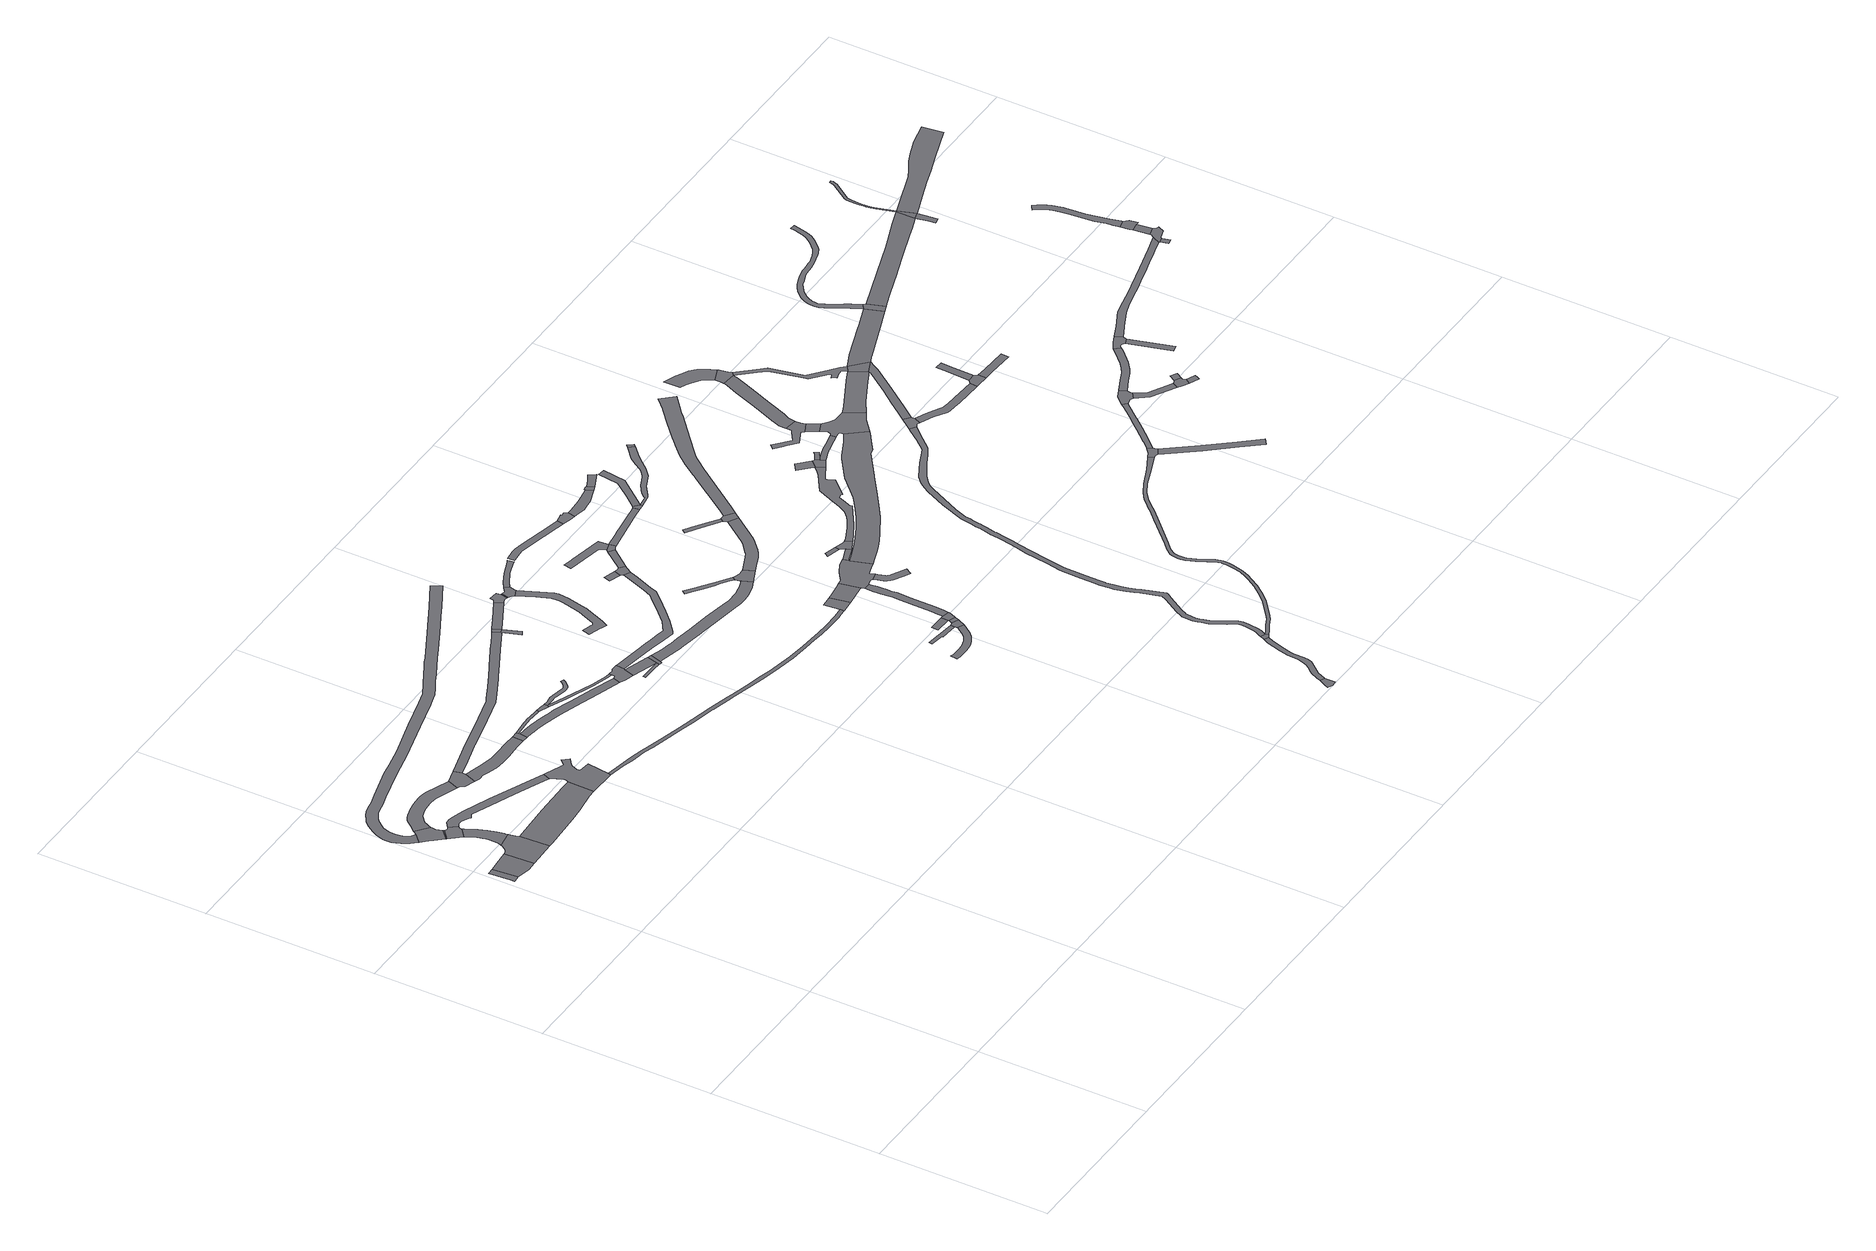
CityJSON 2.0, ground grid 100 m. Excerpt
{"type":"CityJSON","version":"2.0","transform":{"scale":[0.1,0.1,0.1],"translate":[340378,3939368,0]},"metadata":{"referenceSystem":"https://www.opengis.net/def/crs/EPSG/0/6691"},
"CityObjects":{
"road1":{"type":"Road","geometry":[{"type":"MultiSurface","lod":"1","boundaries":[[[0,1,2,3,4]]]}]},
"road2":{"type":"Road","attributes":{"function":"2","RoadStructureAttribute.sectionType":"1"},"geometry":[{"type":"MultiSurface","lod":"1","boundaries":[[[5,0,4,6,7,8]]]}]},
"road3":{"type":"Road","geometry":[{"type":"MultiSurface","lod":"1","boundaries":[[[9,10,11,12,13,14,15,16,17,18,19]]]}]},
"road4":{"type":"Road","geometry":[{"type":"MultiSurface","lod":"1","boundaries":[[[20,21,22,23,24,8,7,25,26,27,28,29,30]]]}]},
"road5":{"type":"Road","attributes":{"RoadStructureAttribute.sectionType":"1"},"geometry":[{"type":"MultiSurface","lod":"1","boundaries":[[[31,12,11,32,33]]]}]},
"road6":{"type":"Road","geometry":[{"type":"MultiSurface","lod":"1","boundaries":[[[34,35,36,37,38,39,40,41,42,43,44,45,46,31,33,47]]]}]},
"road7":{"type":"Road","attributes":{"RoadStructureAttribute.sectionType":"1"},"geometry":[{"type":"MultiSurface","lod":"1","boundaries":[[[48,49,50,51,52,53,54,55,30,29,56,57,58,59,60,61,62,34,47]]]}]},
"road8":{"type":"Road","attributes":{"RoadStructureAttribute.sectionType":"1"},"geometry":[{"type":"MultiSurface","lod":"1","boundaries":[[[63,64,65,66,67,68,69,70,71,72,73,74,75,17,16,76,77,78,79,80,81,82,83,84,85,86,87,88]]]}]},
"road9":{"type":"Road","attributes":{"function":"2","RoadStructureAttribute.sectionType":"1"},"geometry":[{"type":"MultiSurface","lod":"1","boundaries":[[[89,90,91,92,26,25,93,94,95,96,97]]]}]},
"road10":{"type":"Road","attributes":{"RoadStructureAttribute.sectionType":"1"},"geometry":[{"type":"MultiSurface","lod":"1","boundaries":[[[98,99,100,101,102,103,104,105,106,107,108,40,39,109,110,111,112,113,114,115,116,117,118,119,120,121,122,123,124]]]}]},
"road11":{"type":"Road","geometry":[{"type":"MultiSurface","lod":"1","boundaries":[[[125,126,127,63,88,128,129,130,131]]]}]},
"road12":{"type":"Road","geometry":[{"type":"MultiSurface","lod":"1","boundaries":[[[123,132,133,134,135,136,137,138,139,89,97,140,141,142,143,144,145,146,147,148,149,150,151,152,153,154,155,156,157,124]]]}]},
"road13":{"type":"Road","attributes":{"RoadStructureAttribute.sectionType":"1"},"geometry":[{"type":"MultiSurface","lod":"1","boundaries":[[[130,158,159,160,161,162,163,164,165,166,167,168,169,170,171,172,173,174,131]]]}]},
"road14":{"type":"Road","geometry":[{"type":"MultiSurface","lod":"1","boundaries":[[[175,167,166,176,177,178]]]}]},
"road15":{"type":"Road","attributes":{"RoadStructureAttribute.sectionType":"1"},"geometry":[{"type":"MultiSurface","lod":"1","boundaries":[[[179,180,181,182,183,184,185,186,187,188,189,190,191,192,193,194,195,196,197,198,199,200,201,202,203,204,205,206,207,208,209,210,211,19,18,212,213,214,215,216,217,218,219,220,221,222,223,224,225,226,227,228,229,230,231,232,233,234,235,236,237,238,239,240,241,242,243,244,245,246,247,248,249]]]}]},
"road16":{"type":"Road","attributes":{"RoadStructureAttribute.sectionType":"1"},"geometry":[{"type":"MultiSurface","lod":"1","boundaries":[[[250,251,252,253,254,255,256,257,175,178]]]}]},
"road17":{"type":"Road","geometry":[{"type":"MultiSurface","lod":"1","boundaries":[[[253,258,259,260,261,262,263,264,254]]]}]},
"road18":{"type":"Road","attributes":{"RoadStructureAttribute.sectionType":"1"},"geometry":[{"type":"MultiSurface","lod":"1","boundaries":[[[265,266,267,268,269,270,271,272,273,274,275,276,277,278,279,280,281,126,125,282,283,284,285,286,287,288,289,290,291,292,293,294,295,296,297,298,299,300,301,298,302]]]}]},
"road19":{"type":"Road","attributes":{"RoadStructureAttribute.sectionType":"1"},"geometry":[{"type":"MultiSurface","lod":"1","boundaries":[[[303,304,305,306,307,308,309,310,311,312,177,176,313,314,315,316,317,318,319,320,321,322]]]}]},
"road20":{"type":"Road","attributes":{"RoadStructureAttribute.sectionType":"1"},"geometry":[{"type":"MultiSurface","lod":"1","boundaries":[[[260,259,323,324,325,326,327,328,329,330,260,331,332,333,334,335,336,337,338,339,340,341,342,343,344,345,346,347,348,349,350,351,352,353,354,355,356,357,358,359,360,361,362,363,364,261]]]}]},
"road21":{"type":"Road","attributes":{"function":"2","RoadStructureAttribute.sectionType":"1"},"geometry":[{"type":"MultiSurface","lod":"1","boundaries":[[[141,365,366,367,368,369,370,371,372,373,374,375,376,377,378,379,380,381,382,383,384,385,386,387,388,389,390,391,392,393,394,395,396,397,398,399,400,401,402,403,404,405,406,407,408,409,410,411,142]]]}]},
"road22":{"type":"Road","geometry":[{"type":"MultiSurface","lod":"1","boundaries":[[[412,413,414,415,416,327,326,417,418,419,303,322,420,421,422,423]]]}]},
"road23":{"type":"Road","geometry":[{"type":"MultiSurface","lod":"1","boundaries":[[[424,425,426,427,428]]]}]},
"road24":{"type":"Road","attributes":{"RoadStructureAttribute.sectionType":"1"},"geometry":[{"type":"MultiSurface","lod":"1","boundaries":[[[423,422,428,429]]]}]},
"road25":{"type":"Road","geometry":[{"type":"MultiSurface","lod":"1","boundaries":[[[428,427,430,431,432,429]]]}]},
"road26":{"type":"Road","geometry":[{"type":"MultiSurface","lod":"1","boundaries":[[[298,301,433,302]]]}]},
"road27":{"type":"Road","attributes":{"RoadStructureAttribute.sectionType":"1"},"geometry":[{"type":"MultiSurface","lod":"1","boundaries":[[[301,434,435,436,437,438,433]]]}]},
"road28":{"type":"Road","attributes":{"RoadStructureAttribute.sectionType":"1"},"geometry":[{"type":"MultiSurface","lod":"1","boundaries":[[[439,440,441,442,443,444,445,446,447,448,449,450,451,413,412,452,453,454,455,456,457,458,459,460,461,462,463,464,465]]]}]},
"road29":{"type":"Road","attributes":{"RoadStructureAttribute.sectionType":"1"},"geometry":[{"type":"MultiSurface","lod":"1","boundaries":[[[466,467,468,469,470,471,472,473,474,475,476,477,478,479,480,481,482,483,484,485,486,487,488,489,490,491,492,493]]]}]},
"road30":{"type":"Road","geometry":[{"type":"MultiSurface","lod":"1","boundaries":[[[494,495,436,435,496,497,498,499,500]]]}]},
"road31":{"type":"Road","attributes":{"RoadStructureAttribute.sectionType":"1"},"geometry":[{"type":"MultiSurface","lod":"1","boundaries":[[[498,497,501,502]]]}]},
"road32":{"type":"Road","geometry":[{"type":"MultiSurface","lod":"1","boundaries":[[[503,504,505,506,502,501,507,466,493]]]}]},
"road33":{"type":"Road","attributes":{"RoadStructureAttribute.sectionType":"1"},"geometry":[{"type":"MultiSurface","lod":"1","boundaries":[[[508,509,510,511,512,513,514,515,516,517,518,519,520,521,522,523,524,525,526,527,528,529,530,531,532,533,534,535,536,537,538,539,432,431]]]}]},
"road34":{"type":"Road","attributes":{"RoadStructureAttribute.sectionType":"1"},"geometry":[{"type":"MultiSurface","lod":"1","boundaries":[[[540,541,542,543,544,545,546,547,548,549,550,551,552,553,554,555,556,557,558,559,560,561,562]]]}]},
"road35":{"type":"Road","attributes":{"RoadStructureAttribute.sectionType":"1"},"geometry":[{"type":"MultiSurface","lod":"1","boundaries":[[[504,563,564,565,566,567,568,569,570,571,505]]]}]},
"road36":{"type":"Road","attributes":{"RoadStructureAttribute.sectionType":"1"},"geometry":[{"type":"MultiSurface","lod":"1","boundaries":[[[572,573,574,575,576,577,578]]]}]},
"road37":{"type":"Road","geometry":[{"type":"MultiSurface","lod":"1","boundaries":[[[579,580,581,582,583,584]]]}]},
"road38":{"type":"Road","geometry":[{"type":"MultiSurface","lod":"1","boundaries":[[[585,586,587,588]]]}]},
"road39":{"type":"Road","geometry":[{"type":"MultiSurface","lod":"1","boundaries":[[[589,590,591,592]]]}]},
"road40":{"type":"Road","geometry":[{"type":"MultiSurface","lod":"1","boundaries":[[[577,593,594,595,562,561,596,597,598,599,578]]]}]},
"road41":{"type":"Road","attributes":{"RoadStructureAttribute.sectionType":"1"},"geometry":[{"type":"MultiSurface","lod":"1","boundaries":[[[600,601,602,603,604,605,606,607,608,609,610,611,612,613]]]}]},
"road42":{"type":"Road","geometry":[{"type":"MultiSurface","lod":"1","boundaries":[[[388,614,615,616,389]]]}]},
"road43":{"type":"Road","attributes":{"RoadStructureAttribute.sectionType":"1"},"geometry":[{"type":"MultiSurface","lod":"1","boundaries":[[[596,617,618,597]]]}]},
"road44":{"type":"Road","geometry":[{"type":"MultiSurface","lod":"1","boundaries":[[[619,620,621,622,588,587,439,465]]]}]},
"road45":{"type":"Road","geometry":[{"type":"MultiSurface","lod":"1","boundaries":[[[591,618,617,623,624,625,592]]]}]},
"road46":{"type":"Road","attributes":{"RoadStructureAttribute.sectionType":"1"},"geometry":[{"type":"MultiSurface","lod":"1","boundaries":[[[626,627,628,629,630,631,632,633,634]]]}]},
"road47":{"type":"Road","attributes":{"RoadStructureAttribute.sectionType":"1"},"geometry":[{"type":"MultiSurface","lod":"1","boundaries":[[[621,620,635,636]]]}]},
"road48":{"type":"Road","attributes":{"function":"2","RoadStructureAttribute.sectionType":"1"},"geometry":[{"type":"MultiSurface","lod":"1","boundaries":[[[637,638,639,615,614,640,641,642]]]}]},
"road49":{"type":"Road","attributes":{"RoadStructureAttribute.sectionType":"1"},"geometry":[{"type":"MultiSurface","lod":"1","boundaries":[[[643,644,645,646,647,648,649,650,651,652,653,654,655,656,657,658,659,660,661,662,663,664,665,666,667,668,669,670,581,580]]]}]},
"road50":{"type":"Road","attributes":{"RoadStructureAttribute.sectionType":"1"},"geometry":[{"type":"MultiSurface","lod":"1","boundaries":[[[671,672,673,674,675,676,677,678,679,680,681,625,624,682,683,684,685,686,687,688,689,690,691,692,693,694,695]]]}]},
"road51":{"type":"Road","geometry":[{"type":"MultiSurface","lod":"1","boundaries":[[[612,696,524,523,697,698,699,700,613]]]}]},
"road52":{"type":"Road","attributes":{"RoadStructureAttribute.sectionType":"1"},"geometry":[{"type":"MultiSurface","lod":"1","boundaries":[[[701,702,703,704,705,706,707,708,709,710,711,712,713,714,715,716]]]}]},
"road53":{"type":"Road","geometry":[{"type":"MultiSurface","lod":"1","boundaries":[[[634,633,636,635,717,718]]]}]},
"road54":{"type":"Road","geometry":[{"type":"MultiSurface","lod":"1","boundaries":[[[719,657,656,720,721]]]}]},
"road55":{"type":"Road","geometry":[{"type":"MultiSurface","lod":"1","boundaries":[[[722,695,694,723,724,725,726,727,728,729,730,731,732,733,734,735,736,737,738,739,740,741,742,743,744,637,642]]]}]},
"road56":{"type":"Road","attributes":{"RoadStructureAttribute.sectionType":"1"},"geometry":[{"type":"MultiSurface","lod":"1","boundaries":[[[745,746,747,748,749,750,751,752,753,754,755,756,757,758,759,732,731]]]}]},
"road57":{"type":"Road","attributes":{"RoadStructureAttribute.sectionType":"1"},"geometry":[{"type":"MultiSurface","lod":"1","boundaries":[[[760,761,762,763,764,765,766,767,698,697,768,769,770,771,772,773,774,775]]]}]},
"road58":{"type":"Road","attributes":{"RoadStructureAttribute.sectionType":"1"},"geometry":[{"type":"MultiSurface","lod":"1","boundaries":[[[776,777,778,779,780,781,782,783,784,634,718]]]}]},
"road59":{"type":"Road","geometry":[{"type":"MultiSurface","lod":"1","boundaries":[[[785,709,708,786,787,788,789,790]]]}]},
"road60":{"type":"Road","attributes":{"RoadStructureAttribute.sectionType":"1"},"geometry":[{"type":"MultiSurface","lod":"1","boundaries":[[[791,792,793,740,739,794,795,796]]]}]},
"road61":{"type":"Road","geometry":[{"type":"MultiSurface","lod":"1","boundaries":[[[797,798,799,800,801]]]}]},
"road62":{"type":"Road","attributes":{"RoadStructureAttribute.sectionType":"1"},"geometry":[{"type":"MultiSurface","lod":"1","boundaries":[[[802,803,804,805,806,807,808,809,810]]]}]},
"road63":{"type":"Road","geometry":[{"type":"MultiSurface","lod":"1","boundaries":[[[811,812,801,800,791,796,813,814]]]}]},
"road64":{"type":"Road","attributes":{"RoadStructureAttribute.sectionType":"1"},"geometry":[{"type":"MultiSurface","lod":"1","boundaries":[[[815,816,817,818,819,820,821,822,823,788,787,824,825,826,827,828,829]]]}]},
"road65":{"type":"Road","geometry":[{"type":"MultiSurface","lod":"1","boundaries":[[[830,778,777,831,832,833,834]]]}]},
"road66":{"type":"Road","geometry":[{"type":"MultiSurface","lod":"1","boundaries":[[[835,836,810,809,837,760,775]]]}]},
"road67":{"type":"Road","geometry":[{"type":"MultiSurface","lod":"1","boundaries":[[[838,839,840,841,842,815,829]]]}]},
"road68":{"type":"Road","attributes":{"RoadStructureAttribute.sectionType":"1"},"geometry":[{"type":"MultiSurface","lod":"1","boundaries":[[[833,843,844,845,846,847,848,834]]]}]},
"road69":{"type":"Road","attributes":{"RoadStructureAttribute.sectionType":"1"},"geometry":[{"type":"MultiSurface","lod":"1","boundaries":[[[849,839,838,850,851]]]}]},
"road70":{"type":"Road","attributes":{"RoadStructureAttribute.sectionType":"1"},"geometry":[{"type":"MultiSurface","lod":"1","boundaries":[[[832,852,853,854,855,856,857,858,859,860,861,862,863,864,865,866,867,868,869,870,871,872,873,874,875,833]]]}]},
"road71":{"type":"Road","attributes":{"RoadStructureAttribute.sectionType":"1"},"geometry":[{"type":"MultiSurface","lod":"1","boundaries":[[[876,877,878,879,880,881,882,883,884,885,886,887,888,889,890,891,892,893,894,895,896,897,898,899,900,901,902,903,904,905,811,814]]]}]},
"road72":{"type":"Road","attributes":{"RoadStructureAttribute.sectionType":"1"},"geometry":[{"type":"MultiSurface","lod":"1","boundaries":[[[906,907,908,909,910,911,912,913,914,915,916,917,918,919,920,921,922,923,924,925,926,927,928,929,930,931,932,933,934,935,936,937,938,939,940,941,942,943,944,945,946,947,948,949,950,951,952,953,954,955,956,957,958,959,960,961,962,963,964,965,966,967,968,969,970,971,972,973,974,975,976,977,978,979,980,981,982,983,984,985,986,987,988,989,990,991,992,993,994,995,996,997,998,999,1000,1001,1002,1003,1004,1005,1006,1007,1008,1009,1010,1011,1012,1013,1014,1015,1016,719,721]]]}]},
"road73":{"type":"Road","attributes":{"function":"2","RoadStructureAttribute.sectionType":"1"},"geometry":[{"type":"MultiSurface","lod":"1","boundaries":[[[1017,1018,1019,1020,1021,1022,1023,1024,1025,1026,1027,1028,1029,1030,1031,1032,1033,1034,1035,1036,1037,1038,1039,1040,1041,1042,1043,1044,1045,1046,1047,1048,1049,1050,1051,738,737]]]}]},
"road74":{"type":"Road","attributes":{"RoadStructureAttribute.sectionType":"1"},"geometry":[{"type":"MultiSurface","lod":"1","boundaries":[[[720,1052,1053,1054,1055,1056,1057,1058,1059,1060,1061,1062,1063,1064,1065,1066,1067,1068,1069,1070,1071,1072,1073,1074,1075,1076,1077,1078,1079,1080,1081,1082,1083,1084,1085,1086,1087,1088,1089,1090,1091,1092,1093,1094,1095,1096,1097,1098,1099,1100,1101,1102,1103,1104,1105,1106,1107,1108,1109,1110,1111,1112,1113,1114,1115,1116,1117,1118,1119,1120,1121,1122,721]]]}]},
"road75":{"type":"Road","geometry":[{"type":"MultiSurface","lod":"1","boundaries":[[[864,863,1123,1124]]]}]},
"road76":{"type":"Road","attributes":{"RoadStructureAttribute.sectionType":"1"},"geometry":[{"type":"MultiSurface","lod":"1","boundaries":[[[1125,1126,1127,1128,1129,1130,1131,1132,1133,1134,1135,1136,1137,1138,836,835,1139,1140,1141,1142,1143,1144,1145,1146,1147,1148,1149]]]}]},
"road77":{"type":"Road","geometry":[{"type":"MultiSurface","lod":"1","boundaries":[[[1150,1151,1152,1153,892]]]}]},
"road78":{"type":"Road","geometry":[{"type":"MultiSurface","lod":"1","boundaries":[[[1154,1155,1150,892,891,1156,1157,1158,1159]]]}]},
"road79":{"type":"Road","geometry":[{"type":"MultiSurface","lod":"1","boundaries":[[[1160,1161,1162,1163,1164,1154,1159]]]}]},
"road80":{"type":"Road","attributes":{"RoadStructureAttribute.sectionType":"1"},"geometry":[{"type":"MultiSurface","lod":"1","boundaries":[[[1158,1165,1166,1167,1168,1169,1170,1171,1172,1173,1174,1175,1176,1159]]]}]},
"road81":{"type":"Road","geometry":[{"type":"MultiSurface","lod":"1","boundaries":[[[1177,1178,1179,1180,1181,1182,1183,1184,1185,1186,1187,1188,1189,1190,1191]]]}]},
"road82":{"type":"Road","attributes":{"RoadStructureAttribute.sectionType":"1"},"geometry":[{"type":"MultiSurface","lod":"1","boundaries":[[[1188,1192,1193,1194,1195,1196,1189]]]}]},
"road83":{"type":"Road","geometry":[{"type":"MultiSurface","lod":"1","boundaries":[[[1193,1197,1198,1199,1200,1171,1170,1201,1202,1203,1204,1037,1036,1205,1206,1207,1208,1209,1210,1211,1194]]]}]},
"road84":{"type":"Road","geometry":[{"type":"MultiSurface","lod":"1","boundaries":[[[1212,1213,962,961,1214,1215,1216,1217,1218]]]}]},
"road85":{"type":"Road","geometry":[{"type":"MultiSurface","lod":"1","boundaries":[[[1086,1219,1220,1221,1222,1223,1224,1225,1087]]]}]},
"road86":{"type":"Road","attributes":{"RoadStructureAttribute.sectionType":"1"},"geometry":[{"type":"MultiSurface","lod":"1","boundaries":[[[1226,1227,1228,1229,1230,1231,1232,1233,1234,1235,1236,1237,1238,1239,1240,1241]]]}]},
"road87":{"type":"Road","geometry":[{"type":"MultiSurface","lod":"1","boundaries":[[[1242,1243,1244,1245,1246,1233,1232,1247,1248]]]}]},
"road88":{"type":"Road","attributes":{"RoadStructureAttribute.sectionType":"1"},"geometry":[{"type":"MultiSurface","lod":"1","boundaries":[[[1249,1250,1251,1252,1253,1254,1242,1255,1256,1257,1258,1259,1260,1261,1262,1263,1264,1265,1266,1267,1268,1269,1270,1271,1272,1273,1274,1275,1276,1277,1278,1279,1280,1243,1242,1248,1281,1282,1283,1284,1285,1286,1287,1288,1177,1191]]]}]},
"road89":{"type":"Road","attributes":{"RoadStructureAttribute.sectionType":"1"},"geometry":[{"type":"MultiSurface","lod":"1","boundaries":[[[1289,1290,1291,1292,1293,1294,1221,1220]]]}]},
"road90":{"type":"Road","attributes":{"function":"2","RoadStructureAttribute.sectionType":"1"},"geometry":[{"type":"MultiSurface","lod":"1","boundaries":[[[1273,1295,1296,1297,1207,1206,1298,1299,1300,1301]]]}]},
"road91":{"type":"Road","attributes":{"RoadStructureAttribute.sectionType":"1"},"geometry":[{"type":"MultiSurface","lod":"1","boundaries":[[[1216,1302,1303,1304,1305,1306,1307,1308,1309,1310,1311,1312,1313,1314,1315,1316,1217]]]}]},
"road92":{"type":"Road","attributes":{"RoadStructureAttribute.sectionType":"1"},"geometry":[{"type":"MultiSurface","lod":"1","boundaries":[[[1317,1318,1319,1320,1321,1301,1322,1323,1324,1325,1212,1218]]]}]},
"road93":{"type":"Road","attributes":{"RoadStructureAttribute.sectionType":"1"},"geometry":[{"type":"MultiSurface","lod":"1","boundaries":[[[1326,1327,1328,1329,1330,1331,1332,1333,1224,1223,1334,1335,1336,1337,1338,1339,1340,1341,1342]]]}]},
"road94":{"type":"Road","geometry":[{"type":"MultiSurface","lod":"1","boundaries":[[[1321,1274,1273,1301]]]}]},
"road95":{"type":"Road","geometry":[{"type":"MultiSurface","lod":"1","boundaries":[[[1343,1344,1345,1309,1308,1346,1347]]]}]},
"road96":{"type":"Road","geometry":[{"type":"MultiSurface","lod":"1","boundaries":[[[1348,1349,1350,1342,1341,1351,1352,1353,1354,1355,1356]]]}]},
"road97":{"type":"Road","attributes":{"RoadStructureAttribute.sectionType":"1"},"geometry":[{"type":"MultiSurface","lod":"1","boundaries":[[[1344,1357,1358,1359,1360,1345]]]}]},
"road98":{"type":"Road","attributes":{"RoadStructureAttribute.sectionType":"1"},"geometry":[{"type":"MultiSurface","lod":"1","boundaries":[[[1361,1362,1363,1364,1353,1352]]]}]},
"road99":{"type":"Road","attributes":{"RoadStructureAttribute.sectionType":"1"},"geometry":[{"type":"MultiSurface","lod":"1","boundaries":[[[1365,1366,1367,1368,1343,1347]]]}]},
"road100":{"type":"Road","attributes":{"function":"2","RoadStructureAttribute.sectionType":"1"},"geometry":[{"type":"MultiSurface","lod":"1","boundaries":[[[1369,1370,1371,1372,1274,1321,1373,1374,1375,1376,1377]]]}]},
"road101":{"type":"Road","geometry":[{"type":"MultiSurface","lod":"1","boundaries":[[[1378,1379,1380,1381,1382,1383,1384,1363,1362,1385,1386,1387,1388]]]}]},
"road102":{"type":"Road","attributes":{"RoadStructureAttribute.sectionType":"1"},"geometry":[{"type":"MultiSurface","lod":"1","boundaries":[[[1355,1389,1390,1391,1392,1393,1394,1395,1396,1397,1398,1399,1400,1401,1356]]]}]},
"road103":{"type":"Road","attributes":{"RoadStructureAttribute.sectionType":"1"},"geometry":[{"type":"MultiSurface","lod":"1","boundaries":[[[1387,1402,1403,1404,1388]]]}]},
"road104":{"type":"Road","geometry":[{"type":"MultiSurface","lod":"1","boundaries":[[[1405,1406,1382,1381]]]}]},
"road105":{"type":"Road","geometry":[{"type":"MultiSurface","lod":"1","boundaries":[[[1407,1408,1377,1376,1409]]]}]},
"road106":{"type":"Road","geometry":[{"type":"MultiSurface","lod":"1","boundaries":[[[1410,1411,1396,1395,1412,1413,1414,1415,1416,1417]]]}]},
"road107":{"type":"Road","attributes":{"RoadStructureAttribute.sectionType":"1"},"geometry":[{"type":"MultiSurface","lod":"1","boundaries":[[[1418,1419,1420,1421,1415,1414]]]}]},
"road108":{"type":"Road","attributes":{"RoadStructureAttribute.sectionType":"1"},"geometry":[{"type":"MultiSurface","lod":"1","boundaries":[[[1422,1423,1424,1425,1426,1427,1428,1429,1430,1431,1432,1433,1434,1435,1436,1437,1438,1439,1440,1441,1442,1443,1444,1445,1446,1447,1448,1449,1450,1451,1452,1453,1454,1455,1456,1457,1458,1459,1377,1408,1460,1461,1462,1463,1464,1465,1466,1467,1468,1469,1470,1471,1472,1473,1474,1475,1476,1477,1478,1479,1480,1481,1482,1483,1484,1485,1486,1487,1488,1489,1490,1491,1492,1493,1494]]]}]},
"road109":{"type":"Road","attributes":{"function":"2","RoadStructureAttribute.sectionType":"1"},"geometry":[{"type":"MultiSurface","lod":"1","boundaries":[[[1495,1496,1497,1498,1499,1407,1409,1500,1501,1502,1503,1504,1505,1506,1507]]]}]},
"road110":{"type":"Road","attributes":{"RoadStructureAttribute.sectionType":"1"},"geometry":[{"type":"MultiSurface","lod":"1","boundaries":[[[1416,1508,1509,1510,1511,1512,1513,1514,1515,1516,1517,1518,1519,1520,1521,1522,1523,1524,1525,1526,1527,1528,1529,1417]]]}]},
"road111":{"type":"Road","attributes":{"RoadStructureAttribute.sectionType":"1"},"geometry":[{"type":"MultiSurface","lod":"1","boundaries":[[[1507,1530,1531,1532,1533,1534,1535]]]}]},
"road112":{"type":"Road","geometry":[{"type":"MultiSurface","lod":"1","boundaries":[[[1495,1507,1535,1536]]]}]},
"road113":{"type":"Road","attributes":{"RoadStructureAttribute.sectionType":"1"},"geometry":[{"type":"MultiSurface","lod":"1","boundaries":[[[1537,1538,1539,1540,1541,1542,1543,1544,1545,1546,1547,1548,1549,1550,1551,1552,1553,1554,1555,1556,1557,1558,1559,1560,1561,1495,1536]]]}]},
"road114":{"type":"Road","geometry":[{"type":"MultiSurface","lod":"1","boundaries":[[[1562,1563,1564,1565]]]}]},
"road115":{"type":"Road","geometry":[{"type":"MultiSurface","lod":"1","boundaries":[[[1566,1567,1568,1569,1570,1571,1521,1520,1565,1564,1572,1573,1574]]]}]},
"road116":{"type":"Road","attributes":{"RoadStructureAttribute.sectionType":"1"},"geometry":[{"type":"MultiSurface","lod":"1","boundaries":[[[1575,1569,1568,1576]]]}]},
"road117":{"type":"Road","geometry":[{"type":"MultiSurface","lod":"1","boundaries":[[[1577,1578,1579,1580,1581,1582,1583,1575,1576]]]}]},
"road118":{"type":"Road","attributes":{"RoadStructureAttribute.sectionType":"1"},"geometry":[{"type":"MultiSurface","lod":"1","boundaries":[[[1580,1584,1585,1586,1587,1588,1589,1590,1591,1592,1593,1594,1595,1596,1597,1598,1599,1600,1601,1602,1603,1604,1605,1606,1607,1581]]]}]},
"road119":{"type":"Road","attributes":{"function":"2","RoadStructureAttribute.sectionType":"1"},"geometry":[{"type":"MultiSurface","lod":"1","boundaries":[[[1535,1608,1609,1610,1611,1612,1613,1614,1615,1616,1617,1618,1619,1620,1621,1622,1623,1624,1625,1626,1536]]]}]}
},
"vertices":[
[69,2927,0],[32,2924,0],[39,2798,0],[40,2777,0],[81,2779,0],
[125,2932,0],[158,2762,0],[220,2765,0],[212,2939,0],
[122,3317,0],[128,3310,0],[171,3262,0],[223,3310,0],[216,3332,0],[214,3349,0],[214,3367,0],[216,3378,0],[143,3435,0],[126,3412,0],[76,3363,0],
[262,2978,0],[259,2972,0],[251,2960,0],[239,2949,0],[227,2942,0],[389,2773,0],[381,2946,0],[375,2954,0],[368,2981,0],[364,3005,0],[267,2988,0],
[227,3304,0],[173,3260,0],[173,3259,0],
[283,3234,0],[283,3238,0],[284,3242,0],[284,3245,0],[286,3249,0],[295,3259,0],[260,3302,0],[258,3301,0],[246,3295,0],[242,3295,0],[239,3296,0],[235,3298,0],[230,3301,0],[230,3191,0],
[231,3190,0],[252,3152,0],[262,3129,0],[270,3102,0],[275,3084,0],[277,3064,0],[276,3038,0],[274,3009,0],[363,3012,0],[360,3026,0],[352,3067,0],[338,3114,0],[321,3160,0],[289,3224,0],[289,3225,0],
[596,3495,0],[456,3548,0],[434,3555,0],[413,3557,0],[392,3556,0],[344,3553,0],[328,3550,0],[293,3545,0],[243,3530,0],[227,3524,0],[209,3515,0],[198,3504,0],[172,3472,0],[222,3396,0],[230,3414,0],[236,3425,0],[250,3440,0],[266,3453,0],[273,3458,0],[289,3466,0],[323,3476,0],[356,3481,0],[393,3482,0],[428,3479,0],[453,3473,0],[571,3429,0],
[902,2964,0],[847,2965,0],[630,2959,0],[410,2948,0],[414,2774,0],[638,2785,0],[725,2793,0],[852,2811,0],[899,2810,0],
[873,3115,0],[764,3161,0],[656,3207,0],[571,3243,0],[421,3303,0],[344,3326,0],[331,3327,0],[315,3329,0],[302,3329,0],[291,3327,0],[276,3315,0],[301,3263,0],[307,3265,0],[312,3267,0],[320,3269,0],[329,3269,0],[339,3268,0],[370,3252,0],[378,3247,0],[390,3239,0],[416,3255,0],[530,3206,0],[626,3167,0],[702,3136,0],[849,3077,0],[876,3061,0],[895,3106,0],
[693,3470,0],[681,3517,0],[671,3514,0],[584,3424,0],[604,3401,0],[664,3379,0],[691,3450,0],
[887,3047,0],[893,3036,0],[896,3029,0],[906,3009,0],[910,2993,0],[910,2983,0],[907,2972,0],[904,2967,0],[1059,2807,0],[1065,2806,0],[1068,2824,0],[1085,2952,0],[1019,2961,0],[1017,2964,0],[1016,2968,0],[1015,2975,0],[1016,2982,0],[1023,3001,0],[1031,3018,0],[1042,3029,0],[1056,3040,0],[1074,3054,0],[1045,3089,0],[1014,3058,0],[941,3087,0],[925,3094,0],
[695,3367,0],[729,3370,0],[766,3357,0],[783,3351,0],[821,3340,0],[876,3335,0],[929,3334,0],[1024,3339,0],[1084,3338,0],[1086,3402,0],[1025,3405,0],[930,3404,0],[880,3405,0],[834,3413,0],[811,3419,0],[807,3419,0],[753,3433,0],
[1126,3405,0],[1122,3337,0],[1128,3383,0],[1127,3390,0],
[1817,4327,0],[1674,4252,0],[1622,4225,0],[1433,4127,0],[1398,4110,0],[1367,4093,0],[1314,4064,0],[1165,3983,0],[1091,3962,0],[903,3914,0],[678,3852,0],[564,3829,0],[490,3814,0],[301,3764,0],[238,3746,0],[196,3739,0],[159,3727,0],[137,3717,0],[106,3698,0],[88,3685,0],[70,3667,0],[51,3641,0],[33,3612,0],[18,3586,0],[11,3561,0],[3,3538,0],[1,3514,0],[4,3489,0],[11,3462,0],[23,3439,0],[33,3420,0],[45,3399,0],[58,3382,0],[105,3426,0],[82,3453,0],[75,3479,0],[72,3500,0],[72,3510,0],[72,3525,0],[75,3542,0],[81,3562,0],[87,3585,0],[103,3607,0],[118,3625,0],[129,3637,0],[141,3646,0],[167,3662,0],[182,3669,0],[211,3678,0],[252,3685,0],[317,3704,0],[505,3753,0],[691,3793,0],[727,3803,0],[919,3853,0],[1107,3902,0],[1140,3912,0],[1189,3927,0],[1239,3953,0],[1248,3958,0],[1289,3981,0],[1344,4009,0],[1404,4041,0],[1462,4071,0],[1529,4106,0],[1618,4152,0],[1652,4169,0],[1773,4233,0],[1847,4272,0],[2003,4357,0],[1973,4413,0],
[1221,3398,0],[1265,3399,0],[1282,3398,0],[1342,3396,0],[1342,3411,0],[1272,3413,0],[1265,3414,0],[1221,3413,0],
[1342,3395,0],[1400,3372,0],[1405,3384,0],[1406,3402,0],[1399,3403,0],[1372,3406,0],[1343,3411,0],
[1772,3931,0],[1718,3902,0],[1664,3874,0],[1647,3864,0],[1606,3843,0],[1539,3807,0],[1464,3767,0],[1429,3749,0],[1381,3725,0],[1330,3700,0],[1294,3681,0],[1274,3671,0],[1130,3633,0],[1086,3621,0],[933,3585,0],[908,3580,0],[765,3539,0],[753,3486,0],[761,3488,0],[887,3522,0],[917,3531,0],[925,3532,0],[1104,3575,0],[1140,3585,0],[1158,3589,0],[1292,3625,0],[1356,3656,0],[1473,3715,0],[1478,3718,0],[1488,3723,0],[1581,3772,0],[1687,3829,0],[1810,3894,0],[1818,3899,0],[1855,3797,0],[1878,3810,0],[1842,3912,0],[1795,3943,0],
[1776,3208,0],[1639,3254,0],[1494,3301,0],[1389,3335,0],[1358,3343,0],[1317,3353,0],[1270,3365,0],[1265,3366,0],[1216,3375,0],[1170,3380,0],[1162,3333,0],[1179,3330,0],[1208,3326,0],[1259,3316,0],[1375,3287,0],[1376,3287,0],[1478,3254,0],[1569,3224,0],[1623,3206,0],[1760,3161,0],
[1503,3326,0],[1672,3261,0],[1768,3235,0],[1794,3229,0],[1797,3246,0],[1771,3250,0],[1676,3275,0],[1508,3340,0],[1436,3381,0],[1457,3383,0],[1469,3384,0],[1480,3384,0],[1491,3382,0],[1554,3368,0],[1562,3367,0],[1569,3367,0],[1573,3367,0],[1580,3369,0],[1587,3371,0],[1592,3373,0],[1597,3375,0],[1602,3379,0],[1608,3384,0],[1614,3390,0],[1629,3408,0],[1635,3422,0],[1614,3428,0],[1610,3419,0],[1599,3406,0],[1595,3402,0],[1590,3398,0],[1586,3395,0],[1581,3393,0],[1578,3391,0],[1574,3390,0],[1569,3389,0],[1557,3390,0],[1494,3404,0],[1478,3406,0],[1469,3406,0],[1454,3404,0],[1432,3400,0],
[1155,2790,0],[1233,2771,0],[1318,2755,0],[1376,2737,0],[1461,2716,0],[1586,2685,0],[1675,2663,0],[1807,2633,0],[1809,2632,0],[1940,2599,0],[1962,2594,0],[2061,2569,0],[2170,2543,0],[2259,2524,0],[2389,2499,0],[2474,2491,0],[2501,2489,0],[2576,2482,0],[2636,2477,0],[2711,2472,0],[2714,2472,0],[2800,2472,0],[2827,2475,0],[2865,2479,0],[2863,2501,0],[2799,2494,0],[2712,2494,0],[2638,2499,0],[2578,2503,0],[2539,2507,0],[2503,2510,0],[2392,2520,0],[2263,2545,0],[2246,2549,0],[2175,2565,0],[2069,2590,0],[1967,2615,0],[1960,2617,0],[1936,2623,0],[1814,2653,0],[1680,2684,0],[1589,2706,0],[1468,2736,0],[1382,2758,0],[1323,2776,0],[1242,2792,0],[1160,2808,0],
[1870,3201,0],[1875,3250,0],[1836,3253,0],[1821,3242,0],[1809,3244,0],[1797,3222,0],[1795,3213,0],[1788,3209,0],[1775,3156,0],[1796,3149,0],[1845,3133,0],[1865,3194,0],
[1865,3084,0],[1865,3069,0],[1945,3068,0],[1993,3065,0],[1997,3083,0],
[2016,3145,0],
[2011,3060,0],[2020,3074,0],[2038,3139,0],
[1819,3956,0],
[1884,3934,0],[2040,4017,0],[2014,4059,0],[1890,3993,0],[1861,3978,0],
[2553,3605,0],[2531,3545,0],[2496,3452,0],[2472,3400,0],[2448,3375,0],[2370,3291,0],[2314,3235,0],[2249,3192,0],[2221,3197,0],[2150,3208,0],[2127,3211,0],[2011,3230,0],[1900,3247,0],[1894,3198,0],[1939,3191,0],[2003,3181,0],[2120,3162,0],[2159,3154,0],[2252,3136,0],[2271,3149,0],[2339,3204,0],[2399,3263,0],[2477,3347,0],[2518,3390,0],[2533,3436,0],[2571,3533,0],[2591,3586,0],
[2121,3995,0],[2165,3897,0],[2197,3824,0],[2198,3795,0],[2198,3786,0],[2197,3771,0],[2195,3756,0],[2189,3726,0],[2171,3649,0],[2170,3645,0],[2159,3619,0],[2125,3536,0],[2111,3529,0],[2100,3532,0],[2044,3549,0],[2029,3503,0],[2109,3476,0],[2111,3475,0],[2143,3465,0],[2162,3503,0],[2216,3633,0],[2216,3634,0],[2242,3748,0],[2242,3753,0],[2245,3784,0],[2245,3811,0],[2244,3835,0],[2164,4014,0],
[2034,4080,0],[2029,4070,0],[2062,4026,0],[2084,4022,0],[2093,4065,0],[2089,4090,0],[2037,4093,0],
[2090,4020,0],[2101,4063,0],
[2161,4022,0],[2169,4057,0],[2153,4083,0],[2122,4057,0],[2107,4011,0],
[2098,3055,0],[2168,3041,0],[2176,3039,0],[2219,3032,0],[2316,3015,0],[2371,3007,0],[2449,2996,0],[2607,2970,0],[2630,2966,0],[2658,2965,0],[2686,2965,0],[2716,2966,0],[2740,2970,0],[2767,2976,0],[2796,2985,0],[2839,3002,0],[2816,3060,0],[2775,3046,0],[2751,3039,0],[2727,3034,0],[2710,3031,0],[2685,3030,0],[2659,3030,0],[2637,3031,0],[2618,3034,0],[2459,3063,0],[2440,3065,0],[2327,3079,0],[2230,3096,0],[2180,3104,0],[2166,3107,0],[2113,3118,0],
[3023,1884,0],[3001,1855,0],[2986,1840,0],[2970,1828,0],[2955,1822,0],[2936,1814,0],[2923,1810,0],[2892,1807,0],[2864,1807,0],[2833,1809,0],[2812,1814,0],[2806,1772,0],[2830,1769,0],[2864,1766,0],[2894,1767,0],[2933,1771,0],[2948,1776,0],[2972,1787,0],[3010,1807,0],[3032,1829,0],[3056,1861,0],[3074,1889,0],[3037,1905,0],
[2202,4078,0],[2262,4110,0],[2268,4113,0],[2350,4143,0],[2365,4146,0],[2357,4180,0],[2342,4174,0],[2256,4140,0],[2187,4104,0],
[2935,1956,0],[2856,1967,0],[2853,1947,0],[2932,1936,0],[2933,1929,0],[3033,1920,0],[3037,1945,0],
[3620,3,0],[3619,65,0],[3592,77,0],[3573,38,0],[3563,14,0],[3591,2,0],
[2485,3680,0],[2475,3642,0],[2543,3619,0],[2555,3659,0],
[2971,2020,0],[2970,1982,0],[3064,1977,0],[3065,2018,0],
[3036,1917,0],[3037,1914,0],[3038,1910,0],[3095,1934,0],[3057,1951,0],[3054,1948,0],[3050,1947,0],
[2793,3130,0],[2727,3174,0],[2676,3212,0],[2645,3236,0],[2592,3276,0],[2575,3255,0],[2616,3225,0],[2624,3219,0],[2662,3192,0],[2716,3155,0],[2735,3143,0],[2784,3111,0],[2806,3093,0],[2819,3114,0],
[2943,2486,0],[2921,2600,0],[2855,2595,0],
[3106,1960,0],[3068,1973,0],
[2612,3619,0],[2622,3632,0],[2591,3656,0],[2573,3654,0],
[3120,1993,0],[3125,2011,0],[3081,2018,0],
[2733,3861,0],[2532,3899,0],[2525,3900,0],[2472,3910,0],[2464,3866,0],[2465,3866,0],[2676,3826,0],[2692,3787,0],[2736,3802,0],
[2713,3749,0],[2681,3774,0],
[3052,2619,0],[3017,2613,0],[2967,2605,0],[3000,2493,0],[3049,2500,0],[3074,2501,0],
[3636,102,0],[3640,113,0],[3644,120,0],[3685,170,0],[3701,187,0],[3708,197,0],[3712,210,0],[3714,221,0],[3716,248,0],[3717,308,0],[3722,327,0],[3733,373,0],[3760,460,0],[3773,488,0],[3746,501,0],[3732,470,0],[3704,381,0],[3692,331,0],[3688,263,0],[3681,232,0],[3677,221,0],[3671,206,0],[3658,188,0],[3640,167,0],[3622,146,0],[3616,133,0],[3608,114,0],[3601,99,0],
[3082,2435,0],[3083,2399,0],[3084,2389,0],[3087,2348,0],[3088,2335,0],[3090,2315,0],[3088,2278,0],[3087,2214,0],[3087,2091,0],[3084,2047,0],[3082,2029,0],[3126,2025,0],[3128,2043,0],[3131,2089,0],[3131,2214,0],[3132,2277,0],[3134,2316,0],[3134,2323,0],[3131,2351,0],[3129,2390,0],[3129,2392,0],[3126,2436,0],[3122,2471,0],[3123,2481,0],[3082,2481,0],
[2814,3066,0],[2926,3041,0],[2900,3101,0],[2861,3096,0],[2828,3109,0],
[2436,4155,0],[2461,4156,0],[2498,4149,0],[2615,4123,0],[2629,4120,0],[2723,4099,0],[2752,4093,0],[2767,4090,0],[2775,4129,0],[2737,4137,0],[2653,4156,0],[2506,4189,0],[2464,4196,0],[2433,4195,0],[2373,4189,0],[2377,4149,0],
[2730,3759,0],[2744,3762,0],
[3758,528,0],[3794,500,0],[3785,516,0],
[3082,2488,0],[3124,2484,0],[3127,2485,0],[3152,2491,0],[3156,2491,0],[3160,2491,0],[3163,2491,0],[3165,2490,0],[3167,2488,0],[3169,2486,0],[3213,2498,0],[3210,2509,0],[3204,2528,0],[3213,2530,0],[3246,2540,0],[3281,2551,0],[3242,2667,0],[3244,2674,0],[3237,2705,0],[3187,2693,0],[3135,2666,0],[3111,2649,0],[3078,2624,0],
[3170,2483,0],[3176,2461,0],[3185,2432,0],[3193,2415,0],[3206,2401,0],[3218,2394,0],[3277,2361,0],[3310,2343,0],[3316,2353,0],[3332,2382,0],[3240,2432,0],[3235,2436,0],[3231,2440,0],[3227,2448,0],[3216,2488,0],
[3211,3373,0],[3200,3358,0],[3106,3231,0],[3081,3206,0],[3041,3171,0],[3023,3157,0],[2997,3142,0],[2937,3117,0],[2963,3057,0],[3025,3083,0],[3059,3102,0],[3083,3121,0],[3125,3158,0],[3137,3170,0],[3155,3188,0],[3267,3340,0],
[3000,3804,0],[3071,3814,0],[3065,3852,0],[3054,3849,0],[2995,3840,0],[2928,3831,0],[2913,3829,0],[2841,3818,0],[2823,3815,0],
[2827,4141,0],[2822,4078,0],[2852,4072,0],[2861,4114,0],[2850,4134,0],[2829,4131,0],
[3318,2735,0],[3305,2729,0],[3245,2707,0],[3254,2678,0],[3317,2701,0],[3332,2708,0],
[3249,2802,0],[3232,2807,0],[3219,2784,0],[3298,2763,0],[3305,2789,0],
[3197,3427,0],[3145,3463,0],[3080,3507,0],[3034,3537,0],[3020,3516,0],[3073,3482,0],[3184,3408,0],[3202,3397,0],[3215,3416,0],
[3374,2773,0],[3362,2774,0],[3375,2730,0],[3390,2737,0],
[3074,4138,0],[3068,4137,0],[2997,4125,0],[2972,4121,0],[2971,4121,0],[2944,4118,0],[2889,4115,0],[2878,4115,0],[2865,4114,0],[2869,4069,0],[2901,4062,0],[2927,4058,0],[2951,4060,0],[3003,4069,0],[3093,4099,0],
[3073,3856,0],[3095,3817,0],[3110,3819,0],[3108,3831,0],[3075,3858,0],
[3295,3377,0],[3244,3415,0],[3206,3390,0],
[3120,4111,0],[3104,4148,0],[3098,4148,0],[3096,4150,0],[3073,4144,0],
[3245,4006,0],[3262,4141,0],[3221,4146,0],[3207,4023,0],[3187,3998,0],[3134,3929,0],
[3143,4166,0],[3215,4153,0],[3190,4194,0],
[3179,3831,0],[3200,3842,0],[3220,3856,0],[3262,3887,0],[3272,3891,0],[3300,3904,0],[3339,3922,0],[3359,3939,0],[3387,3964,0],[3422,4004,0],[3453,4042,0],[3521,4104,0],[3494,4134,0],[3423,4070,0],[3393,4030,0],[3363,3983,0],[3340,3961,0],[3322,3947,0],[3317,3944,0],[3289,3930,0],[3248,3913,0],[3199,3878,0],[3175,3850,0],[3175,3841,0],
[3437,2759,0],[3514,2804,0],[3650,2890,0],[3645,2900,0],[3667,2955,0],[3674,2975,0],[3679,2986,0],[3699,2988,0],[3708,2981,0],[3795,3078,0],[3786,3089,0],[3777,3118,0],[3775,3124,0],[3794,3136,0],[3801,3140,0],[3861,3174,0],[3835,3220,0],[3804,3191,0],[3785,3173,0],[3708,3121,0],[3675,3099,0],[3670,3088,0],[3632,2996,0],[3611,2947,0],[3586,2899,0],[3571,2883,0],[3556,2870,0],[3532,2851,0],[3474,2819,0],[3394,2780,0],
[3789,523,0],[3805,553,0],[3809,576,0],[3818,630,0],[3818,666,0],[3814,693,0],[3784,743,0],[3779,752,0],[3741,824,0],[3733,855,0],[3727,875,0],[3723,897,0],[3727,947,0],[3730,956,0],[3731,958,0],[3748,992,0],[3809,1091,0],[3827,1118,0],[3831,1130,0],[3790,1256,0],[3778,1285,0],[3770,1322,0],[3759,1361,0],[3753,1405,0],[3748,1443,0],[3748,1447,0],[3748,1490,0],[3748,1515,0],[3747,1532,0],[3750,1694,0],[3767,1798,0],[3787,1914,0],[3802,1984,0],[3811,2033,0],[3821,2086,0],[3829,2140,0],[3830,2146,0],[3836,2180,0],[3842,2205,0],[3845,2224,0],[3849,2248,0],[3852,2264,0],[3857,2290,0],[3862,2317,0],[3864,2342,0],[3892,2419,0],[3982,2606,0],[3999,2632,0],[4022,2657,0],[4058,2689,0],[4110,2719,0],[4157,2747,0],[4211,2773,0],[4267,2804,0],[4320,2866,0],[4392,2944,0],[4358,2969,0],[4345,2952,0],[4296,2887,0],[4243,2825,0],[4196,2803,0],[4140,2777,0],[4094,2753,0],[4035,2721,0],[3992,2681,0],[3971,2651,0],[3948,2615,0],[3893,2497,0],[3836,2354,0],[3833,2323,0],[3828,2296,0],[3822,2270,0],[3820,2254,0],[3816,2229,0],[3807,2186,0],[3801,2153,0],[3800,2145,0],[3791,2090,0],[3782,2038,0],[3772,1989,0],[3757,1919,0],[3735,1784,0],[3720,1696,0],[3716,1594,0],[3715,1537,0],[3715,1518,0],[3714,1494,0],[3715,1455,0],[3719,1402,0],[3722,1377,0],[3739,1316,0],[3750,1274,0],[3762,1246,0],[3797,1135,0],[3784,1107,0],[3721,1007,0],[3701,965,0],[3699,959,0],[3698,951,0],[3696,896,0],[3700,869,0],[3707,847,0],[3716,813,0],[3761,730,0],[3761,729,0],[3788,684,0],[3791,663,0],[3791,632,0],[3782,581,0],[3778,567,0],[3762,536,0],
[3314,2562,0],[3328,2567,0],[3375,2585,0],[3420,2602,0],[3470,2624,0],[3514,2648,0],[3559,2673,0],[3605,2699,0],[3641,2719,0],[3699,2759,0],[3747,2794,0],[3817,2844,0],[3897,2902,0],[3925,2923,0],[4078,3034,0],[4110,3040,0],[4148,3067,0],[4223,3120,0],[4225,3121,0],[4239,3133,0],[4150,3237,0],[4094,3204,0],[3985,3150,0],[3974,3145,0],[3967,3140,0],[3835,3044,0],[3759,2967,0],[3716,2923,0],[3658,2881,0],[3575,2823,0],[3499,2780,0],[3464,2760,0],[3426,2742,0],[3374,2717,0],[3290,2684,0],
[3819,514,0],[3866,540,0],[3906,559,0],[3935,577,0],[4038,664,0],[4082,712,0],[4122,762,0],[4154,816,0],[4171,845,0],[4191,889,0],[4204,940,0],[4207,953,0],[4213,984,0],[4211,1018,0],[4202,1058,0],[4182,1092,0],[4155,1144,0],[4137,1192,0],[4134,1213,0],[4134,1229,0],[4134,1246,0],[4138,1260,0],[4141,1269,0],[4146,1279,0],[4166,1304,0],[4200,1336,0],[4349,1488,0],[4400,1539,0],[4413,1555,0],[4432,1575,0],[4467,1613,0],[4514,1648,0],[4574,1681,0],[4689,1724,0],[4788,1765,0],[4771,1793,0],[4678,1747,0],[4566,1699,0],[4503,1665,0],[4453,1628,0],[4417,1589,0],[4398,1568,0],[4385,1552,0],[4335,1502,0],[4186,1350,0],[4152,1317,0],[4128,1289,0],[4122,1278,0],[4119,1269,0],[4114,1249,0],[4113,1229,0],[4114,1212,0],[4117,1187,0],[4137,1136,0],[4164,1083,0],[4183,1050,0],[4191,1015,0],[4191,1012,0],[4193,985,0],[4186,953,0],[4185,944,0],[4174,895,0],[4155,854,0],[4140,827,0],[4107,772,0],[4068,724,0],[4026,677,0],[3925,592,0],[3897,575,0],[3858,556,0],[3811,529,0],
[3534,4117,0],[3507,4147,0],
[3862,4143,0],[3859,4141,0],[3772,4061,0],[3691,3988,0],[3678,3976,0],[3658,3958,0],[3635,3935,0],[3569,3869,0],[3518,3806,0],[3496,3774,0],[3465,3730,0],[3456,3717,0],[3442,3697,0],[3277,3459,0],[3328,3422,0],[3535,3706,0],[3573,3756,0],[3598,3788,0],[3623,3812,0],[3715,3891,0],[3867,4027,0],[3888,4046,0],[3922,4076,0],[3990,4135,0],[3926,4207,0],
[3872,3259,0],[3805,3323,0],[3762,3292,0],[3831,3225,0],
[3886,3253,0],[3877,3254,0],[3863,3175,0],[3911,3202,0],[3912,3202,0],[3899,3231,0],
[3919,3243,0],[3954,3265,0],[3938,3290,0],[3931,3280,0],[3917,3272,0],
[3921,3206,0],[3956,3221,0],[3990,3230,0],[3999,3232,0],[4072,3248,0],[4110,3256,0],[4105,3288,0],[4071,3280,0],[4030,3272,0],[3993,3265,0],[3947,3251,0],[3919,3239,0],
[4043,3513,0],[4042,3482,0],[4030,3473,0],[3973,3434,0],[3902,3495,0],[3882,3512,0],[3860,3487,0],[3905,3449,0],[3920,3436,0],[3970,3393,0],[4056,3435,0],[4066,3417,0],[4126,3448,0],[4119,3477,0],[4115,3504,0],
[4104,3357,0],[4105,3355,0],[4164,3381,0],[4150,3402,0],[4146,3409,0],
[4105,3354,0],[4124,3313,0],[4121,3299,0],[4115,3293,0],[4113,3257,0],[4137,3261,0],[4148,3258,0],[4151,3245,0],[4312,3196,0],[4368,3230,0],[4303,3333,0],[4275,3334,0],[4237,3334,0],[4211,3348,0],[4194,3360,0],
[4411,3038,0],[4365,2979,0],[4405,2953,0],[4416,2955,0],[4431,2948,0],[4450,2991,0],[4447,3010,0],
[4803,1767,0],[4817,1762,0],[4857,1784,0],[4850,1802,0],[4852,1813,0],[4834,1836,0],[4804,1812,0],
[4099,4144,0],[4123,4131,0],[4153,4108,0],[4177,4091,0],[4187,4080,0],[4195,4067,0],[4210,4036,0],[4288,4069,0],[4274,4102,0],[4241,4159,0],[4208,4190,0],[4168,4211,0],[4138,4226,0],[4114,4235,0],[4062,4252,0],[4064,4157,0],
[4290,3973,0],[4311,3992,0],[4306,3997,0],[4301,4014,0],[4292,4061,0],[4211,4003,0],[4209,3984,0],
[4124,3549,0],[4141,3584,0],[4205,3745,0],[4223,3790,0],[4269,3907,0],[4285,3952,0],[4389,3867,0],[4393,3863,0],[4413,3836,0],[4451,3666,0],[4457,3640,0],[4460,3630,0],[4548,3555,0],[4551,3546,0],[4545,3540,0],[4528,3533,0],[4534,3524,0],[4544,3506,0],[4568,3513,0],[4569,3513,0],[4599,3516,0],[4607,3512,0],[4614,3502,0],[4615,3498,0],[4618,3486,0],[4653,3511,0],[4626,3535,0],[4581,3571,0],[4485,3650,0],[4478,3656,0],[4433,3854,0],[4410,3882,0],[4208,3973,0],[4193,3936,0],[4173,3887,0],[4137,3796,0],[4105,3715,0],[4064,3613,0],[4054,3586,0],[4044,3556,0],
[4960,1579,0],[5083,1433,0],[5173,1326,0],[5208,1354,0],[5118,1462,0],[4995,1607,0],
[4544,3452,0],[4390,3374,0],[4330,3345,0],[4444,3278,0],[4593,3353,0],[4645,3379,0],[4668,3390,0],
[4507,2913,0],[4579,2871,0],[4596,2866,0],[4635,2860,0],[4662,2858,0],[4679,2857,0],[4846,2850,0],[4848,2893,0],[4704,2902,0],[4644,2906,0],[4612,2911,0],[4603,2914,0],[4596,2917,0],[4527,2953,0],[4514,2959,0],
[4504,3085,0],[4603,3218,0],[4710,3363,0],[4730,3398,0],[4745,3426,0],[4667,3380,0],[4567,3244,0],[4498,3154,0],[4451,3092,0],
[5068,2108,0],[5017,2047,0],[5001,2027,0],[4995,2021,0],[4946,1963,0],[4875,1881,0],[4874,1880,0],[4836,1837,0],[4897,1861,0],[4906,1872,0],[4968,1943,0],[5024,2008,0],[5029,2014,0],[5091,2089,0],[5106,2107,0],[5113,2112,0],[5087,2133,0],
[4929,2893,0],[4917,2913,0],[4867,2911,0],[4863,2849,0],[4928,2847,0],
[5181,2208,0],[5131,2184,0],[5098,2146,0],[5147,2118,0],[5162,2110,0],[5198,2136,0],[5195,2140,0],[5201,2169,0],[5182,2208,0],
[4920,3033,0],[4922,3111,0],[4877,3113,0],[4874,3039,0],
[5216,2040,0],[5355,1961,0],[5374,1996,0],[5245,2069,0],
[4990,2846,0],[5140,2838,0],[5142,2882,0],[4993,2891,0],
[4990,3638,0],[4956,3625,0],[4743,3550,0],[4713,3536,0],[4785,3444,0],[4788,3445,0],[5021,3531,0],[5151,3580,0],[5112,3683,0],
[5432,1963,0],[5429,1968,0],[5429,1974,0],[5436,1986,0],[5401,2006,0],[5392,2001,0],[5382,1997,0],[5371,1952,0],[5388,1943,0],[5417,1928,0],[5437,1958,0],
[5275,2205,0],[5336,2232,0],[5367,2252,0],[5377,2259,0],[5412,2286,0],[5482,2358,0],[5497,2377,0],[5471,2409,0],[5451,2387,0],[5383,2318,0],[5352,2294,0],[5316,2270,0],[5257,2244,0],
[5474,1902,0],[5485,1924,0],[5490,1934,0],
[5457,2022,0],[5422,2042,0],
[5156,3692,0],[5145,3704,0],[5192,3595,0],
[5514,2435,0],[5480,2415,0],[5510,2391,0],[5524,2390,0],[5540,2379,0],[5577,2397,0],[5582,2416,0],[5563,2458,0],
[5578,2249,0],[5593,2199,0],[5613,2133,0],[5650,2144,0],
[5511,4349,0],[5507,4322,0],[5501,4299,0],[5493,4269,0],[5480,4241,0],[5461,4211,0],[5446,4194,0],[5426,4174,0],[5414,4163,0],[5393,4149,0],[5367,4137,0],[5347,4131,0],[5332,4126,0],[5315,4122,0],[5300,4121,0],[5272,4119,0],[5252,4118,0],[5234,4117,0],[5230,4116,0],[5220,4115,0],[5188,4108,0],[5152,4095,0],[5121,4083,0],[5096,4068,0],[5070,4048,0],[5047,4025,0],[5030,4005,0],[5018,3981,0],[5010,3954,0],[5005,3933,0],[5005,3910,0],[5008,3889,0],[5020,3863,0],[5026,3851,0],[5033,3835,0],[5052,3801,0],[5069,3772,0],[5083,3743,0],[5119,3759,0],[5098,3791,0],[5080,3818,0],[5060,3848,0],[5054,3861,0],[5047,3876,0],[5037,3898,0],[5035,3912,0],[5035,3930,0],[5039,3947,0],[5046,3970,0],[5055,3988,0],[5069,4005,0],[5090,4026,0],[5113,4043,0],[5134,4056,0],[5162,4066,0],[5197,4079,0],[5225,4086,0],[5254,4088,0],[5276,4090,0],[5299,4094,0],[5336,4101,0],[5371,4112,0],[5375,4113,0],[5400,4122,0],[5432,4138,0],[5438,4144,0],[5468,4173,0],[5485,4192,0],[5507,4227,0],[5521,4259,0],[5530,4292,0],[5536,4316,0],[5541,4347,0],
[5903,3954,0],[5806,3920,0],[5676,3871,0],[5619,3850,0],[5418,3781,0],[5211,3602,0],[5299,3634,0],[5452,3686,0],[5492,3699,0],[5603,3738,0],[5761,3792,0],[5826,3814,0],[5906,3842,0],
[5657,2453,0],[5661,2456,0],[5767,2507,0],[5834,2528,0],[5890,2542,0],[5897,2544,0],[5982,2563,0],[6032,2577,0],[6139,2605,0],[6189,2618,0],[6249,2634,0],[6293,2646,0],[6364,2665,0],[6386,2710,0],[6283,2681,0],[6129,2641,0],[5974,2599,0],[5882,2578,0],[5796,2559,0],[5752,2548,0],[5643,2494,0],[5602,2476,0],
[5921,3775,0],[5925,3732,0],[5948,3736,0],[5960,3739,0],[5955,3782,0],[5949,3857,0],
[5913,3957,0],
[5883,4057,0],[5876,4085,0],[5875,4108,0],[5874,4126,0],[5871,4147,0],[5875,4204,0],[5875,4211,0],[5876,4224,0],[5878,4231,0],[5952,4334,0],[5962,4360,0],[5962,4363,0],[5961,4376,0],[5945,4374,0],[5944,4361,0],[5937,4341,0],[5865,4238,0],[5861,4226,0],[5861,4204,0],[5861,4171,0],[5861,4147,0],[5864,4125,0],[5864,4110,0],[5866,4083,0],[5873,4054,0],
[6381,2616,0],[6412,2623,0],[6401,2668,0],[6370,2660,0],
[6463,2733,0],[6455,2741,0],[6449,2750,0],[6400,2736,0],[6399,2727,0],[6392,2718,0],[6405,2677,0],[6460,2693,0],[6476,2730,0],
[6388,2829,0],[6437,2837,0],
[6446,2838,0],[6456,2840,0],[6448,2890,0],[6424,2910,0],[6375,2900,0],[6384,2849,0],[6386,2840,0],
[6422,2922,0],[6407,2985,0],[6393,3047,0],[6382,3112,0],[6375,3189,0],[6372,3218,0],[6370,3237,0],[6355,3295,0],[6346,3319,0],[6320,3360,0],[6304,3385,0],[6292,3377,0],[6273,3363,0],[6304,3317,0],[6309,3305,0],[6316,3283,0],[6321,3266,0],[6330,3230,0],[6335,3184,0],[6342,3107,0],[6350,3038,0],[6365,2975,0],[6370,2938,0],[6370,2936,0],
[6083,3905,0],[6201,3946,0],[6290,3977,0],[6393,4012,0],[6406,4016,0],[6501,4048,0],[6607,4085,0],[6589,4204,0],[6525,4192,0],[6458,4176,0],[6363,4140,0],[6342,4132,0],[6305,4114,0],[6260,4088,0],[6232,4074,0],[6198,4056,0],[6188,4051,0],[6115,4026,0],[6049,4004,0]
]}
